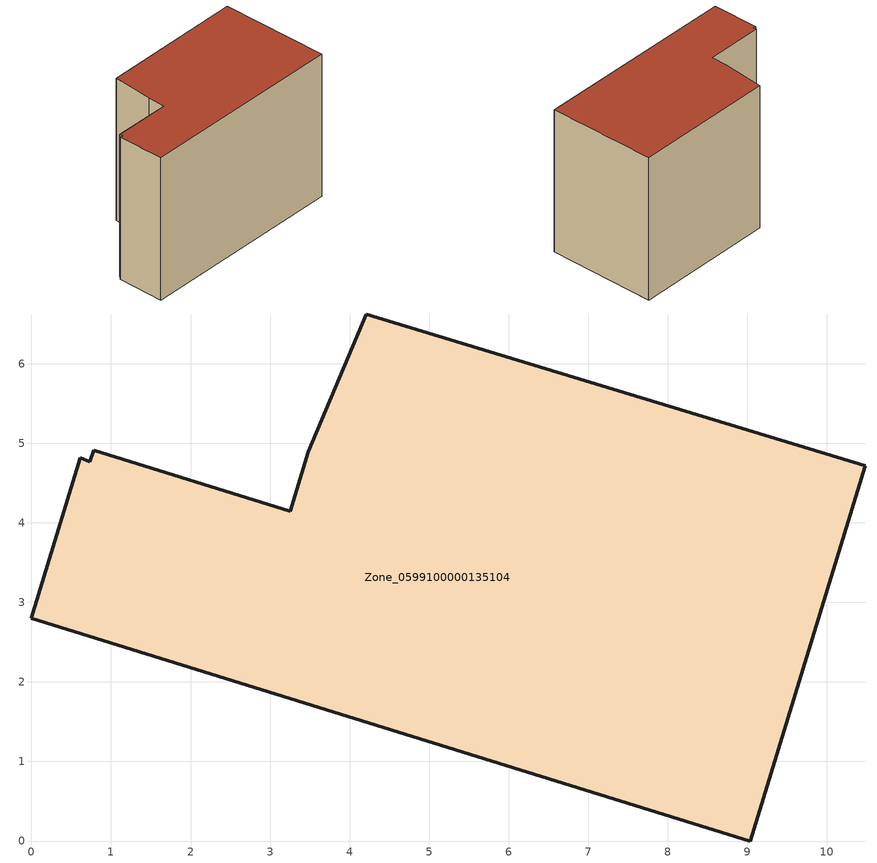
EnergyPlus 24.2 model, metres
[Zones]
Zone_0599100000135104
 floor ground (C_G): 3.25,4.15 3.48,4.89 4.21,6.63 10.48,4.72 9.04,0 0,2.8 0.62,4.82 0.73,4.77 0.78,4.91 z0
 wall outside (C_F): 0,2.8 9.04,0 10.48,4.72 4.21,6.63 3.48,4.89 3.25,4.15 0.78,4.91 0.73,4.77 0.62,4.82 0,2.8 z0:6.79
 roof outside (C_R): 0.73,4.77 0.62,4.82 0,2.8 9.04,0 10.48,4.72 4.21,6.63 3.48,4.89 3.25,4.15 0.78,4.91 z6.79
[BUILDING]
Pand.0599100000135104: North Axis=0; Terrain=City; Loads Convergence Tolerance Value=0.04; Temperature Convergence Tolerance Value=0.4; Solar Distribution=FullExterior; Maximum Number of Warmup Days=25; Minimum Number of Warmup Days=1
[Site:Location]
Rotterdam.The.Hague.AP_ZH_NLD Design_Conditions: Latitude=51.96; Longitude=4.45; Time Zone=1; Elevation=-4.5
[SITE:GROUNDTEMPERATURE:BUILDINGSURFACE]
18, 18, 18, 18, 18, 18, 18, 18, 18, 18, 18, 18
[MATERIAL] Thermal Absorptance=0.9; Solar Absorptance=0.7; Visible Absorptance=0.7
Name | Roughness | Thickness | Conductivity | Density | Specific Heat
G.TI.1946 | MediumSmooth | 0.15 | 1 | 540 | 1210
F.TI.1946 | Rough | 0.3 | 0.857143 | 1920 | 840
R.TI.1946 | MediumRough | 0.2 | 0.1 | 1500 | 1000
[CONSTRUCTION]
C_G: G.TI.1946
C_F: F.TI.1946
C_R: R.TI.1946
[ZONE]
Zone_0599100000135104: Type=1; Multiplier=1; Ceiling Height=Autocalculate; Volume=Autocalculate; Floor Area=autocalculate; Part of Total Floor Area=Yes
[ZONEINFILTRATION:DESIGNFLOWRATE]
Infil_Zone_0599100000135104: Zone or ZoneList or Space or SpaceList=Zone_0599100000135104; Schedule=AlwaysOn; Design Flow Rate Calculation Method=Flow/Area; Flow Rate per Floor Area=0.003; Constant Term Coefficient=1; Temperature Term Coefficient=0; Velocity Term Coefficient=0; Velocity Squared Term Coefficient=0
[HVACTEMPLATE:ZONE:IDEALLOADSAIRSYSTEM]
Zone_0599100000135104: Maximum Heating Supply Air Temperature=50; Minimum Cooling Supply Air Temperature=13; Maximum Heating Supply Air Humidity Ratio=0.0156; Minimum Cooling Supply Air Humidity Ratio=0.0077; Heating Limit=NoLimit; Cooling Limit=NoLimit; Dehumidification Control Type=ConstantSensibleHeatRatio; Cooling Sensible Heat Ratio=0.7; Dehumidification Setpoint=60; Humidification Control Type=None; Humidification Setpoint=30; Outdoor Air Method=None; Outdoor Air Flow Rate per Person=0.00944; Outdoor Air Flow Rate per Zone Floor Area=0; Outdoor Air Flow Rate per Zone=0; Demand Controlled Ventilation Type=None; Outdoor Air Economizer Type=NoEconomizer; Heat Recovery Type=None; Sensible Heat Recovery Effectiveness=0.7; Latent Heat Recovery Effectiveness=0.65
[ZONECONTROL:THERMOSTAT]
ThermostatControl_Zone_0599100000135104: Zone or ZoneList=Zone_0599100000135104; Control Type Schedule=DualSetpointControlType; Control 1=Thermostat_Zone_0599100000135104; Temperature Difference Between Cutout And Setpoint=0
[THERMOSTATSETPOINT:DUALSETPOINT]
Thermostat_Zone_0599100000135104: Heating Setpoint Temperature Schedule=HeatingSetpoint_Zone_0599100000135104; Cooling Setpoint Temperature Schedule=CoolingSetpoint_Zone_0599100000135104
[SCHEDULE:COMPACT]
HeatingSetpoint_Zone_0599100000135104: Through: 12/31, For: AllDays, Until: 24:00, 21
CoolingSetpoint_Zone_0599100000135104: Through: 12/31, For: AllDays, Until: 24:00, 24
DualSetpointControlType: Through: 12/31, For: AllDays, Until: 24:00, 4
AlwaysOn: Through: 12/31, For: AllDays, Until: 24:00, 1
